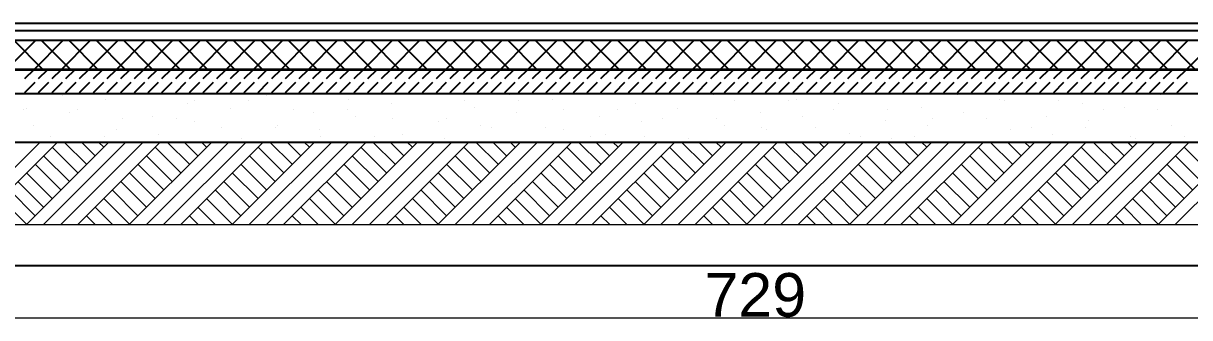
# Model space of a CAD drawing. Header units: millimetres. Extents: x 4647 to 73915, y -13612 to -8141.
# Drawn here: x 6722.8 to 7203.8, y -11455.1 to -11333.6 of the extents above; entities that cross this region are included whole.
import ezdxf

# ---------------------------------------------------------------- set-up
doc = ezdxf.new("R2010")
doc.units = ezdxf.units.MM
for name, color, linetype in [('Sytuacja - Teren', 7, 'Continuous'), ('WIDOK', 7, 'Continuous'), ('Wymiarowanie - Ogólne', 7, 'Continuous')]:
    doc.layers.add(name, color=color, linetype=linetype)
doc.styles.add('GENERATED_STYLE_4', font='arial.ttf')

msp = doc.modelspace()

# ---------------------------------------------------------------- linework, layer by layer
msp.add_line((6672.4, -11333.57), (7374.4, -11333.57))
at = {"layer": 'Sytuacja - Teren', "color": 53, "lineweight": 13}
for p, q in [((6690.39, -11382.57), (7359.4, -11382.57)), ((6410.42, -11416.57), (7418.4, -11416.57))]:
    msp.add_line(p, q, dxfattribs=at)
at = {"layer": 'Sytuacja - Teren', "color": 41, "linetype": 'Continuous', "lineweight": 13}
for p, q in [((6695.81, -11416.57), (6729.81, -11382.57)), ((6702.88, -11416.57), (6736.88, -11382.57)), ((6724.1, -11416.57), (6758.1, -11382.57)), ((6731.17, -11416.57), (6765.17, -11382.57)), ((6738.24, -11416.57), (6772.24, -11382.57)), ((6748.9, -11391.77), (6739.7, -11382.57)), ((6745.31, -11416.57), (6779.31, -11382.57)), ((6752.43, -11388.23), (6746.77, -11382.57)), ((6755.97, -11384.7), (6753.84, -11382.57)), ((6766.52, -11416.57), (6800.52, -11382.57)), ((6773.59, -11416.57), (6807.59, -11382.57)), ((6780.66, -11416.57), (6814.66, -11382.57)), ((6791.32, -11391.77), (6782.13, -11382.57)), ((6787.73, -11416.57), (6821.73, -11382.57)), ((6794.86, -11388.23), (6789.2, -11382.57)), ((6798.39, -11384.7), (6796.27, -11382.57)), ((6808.95, -11416.57), (6842.95, -11382.57)), ((6816.02, -11416.57), (6850.02, -11382.57)), ((6823.09, -11416.57), (6857.09, -11382.57)), ((6833.75, -11391.77), (6824.55, -11382.57)), ((6830.16, -11416.57), (6864.16, -11382.57)), ((6837.29, -11388.23), (6831.62, -11382.57)), ((6840.82, -11384.7), (6838.69, -11382.57)), ((6851.37, -11416.57), (6885.37, -11382.57)), ((6858.45, -11416.57), (6892.45, -11382.57)), ((6865.52, -11416.57), (6899.52, -11382.57)), ((6876.18, -11391.77), (6866.98, -11382.57)), ((6872.59, -11416.57), (6906.59, -11382.57)), ((6879.71, -11388.23), (6874.05, -11382.57)), ((6883.25, -11384.7), (6881.12, -11382.57)), ((6893.8, -11416.57), (6927.8, -11382.57)), ((6900.87, -11416.57), (6934.87, -11382.57)), ((6907.94, -11416.57), (6941.94, -11382.57)), ((6918.6, -11391.77), (6909.4, -11382.57)), ((6915.01, -11416.57), (6949.01, -11382.57)), ((6922.14, -11388.23), (6916.48, -11382.57)), ((6925.67, -11384.7), (6923.55, -11382.57)), ((6936.23, -11416.57), (6970.23, -11382.57)), ((6943.3, -11416.57), (6977.3, -11382.57)), ((6950.37, -11416.57), (6984.37, -11382.57)), ((6961.03, -11391.77), (6951.83, -11382.57)), ((6957.44, -11416.57), (6991.44, -11382.57)), ((6964.56, -11388.23), (6958.9, -11382.57)), ((6968.1, -11384.7), (6965.97, -11382.57)), ((6978.65, -11416.57), (7012.65, -11382.57)), ((6985.72, -11416.57), (7019.72, -11382.57)), ((6992.8, -11416.57), (7026.8, -11382.57)), ((7003.46, -11391.77), (6994.26, -11382.57)), ((6999.87, -11416.57), (7033.87, -11382.57)), ((7006.99, -11388.23), (7001.33, -11382.57)), ((7010.53, -11384.7), (7008.4, -11382.57)), ((7021.08, -11416.57), (7055.08, -11382.57)), ((7028.15, -11416.57), (7062.15, -11382.57)), ((7035.22, -11416.57), (7069.22, -11382.57)), ((7045.88, -11391.77), (7036.68, -11382.57)), ((7042.29, -11416.57), (7076.29, -11382.57)), ((7049.42, -11388.23), (7043.75, -11382.57)), ((7052.95, -11384.7), (7050.83, -11382.57)), ((7063.51, -11416.57), (7097.51, -11382.57)), ((7070.58, -11416.57), (7104.58, -11382.57)), ((7077.65, -11416.57), (7111.65, -11382.57)), ((7088.31, -11391.77), (7079.11, -11382.57)), ((7084.72, -11416.57), (7118.72, -11382.57)), ((7091.84, -11388.23), (7086.18, -11382.57)), ((7095.38, -11384.7), (7093.25, -11382.57)), ((7105.93, -11416.57), (7139.93, -11382.57)), ((7113, -11416.57), (7147, -11382.57)), ((7120.07, -11416.57), (7154.07, -11382.57)), ((7130.73, -11391.77), (7121.54, -11382.57)), ((7127.15, -11416.57), (7161.15, -11382.57)), ((7134.27, -11388.23), (7128.61, -11382.57)), ((7137.81, -11384.7), (7135.68, -11382.57)), ((7148.36, -11416.57), (7182.36, -11382.57)), ((7155.43, -11416.57), (7189.43, -11382.57)), ((7162.5, -11416.57), (7196.5, -11382.57)), ((7173.16, -11391.77), (7163.96, -11382.57)), ((7169.57, -11416.57), (7203.57, -11382.57)), ((7176.7, -11388.23), (7171.03, -11382.57)), ((7180.23, -11384.7), (7178.11, -11382.57)), ((7190.79, -11416.57), (7224.79, -11382.57)), ((7197.86, -11416.57), (7231.86, -11382.57)), ((6741.83, -11398.84), (6731.22, -11388.23)), ((6745.36, -11395.3), (6734.75, -11384.7)), ((6784.25, -11398.84), (6773.65, -11388.23)), ((6787.79, -11395.3), (6777.18, -11384.7)), ((6826.68, -11398.84), (6816.07, -11388.23)), ((6830.21, -11395.3), (6819.61, -11384.7)), ((6869.11, -11398.84), (6858.5, -11388.23)), ((6872.64, -11395.3), (6862.03, -11384.7)), ((6911.53, -11398.84), (6900.93, -11388.23)), ((6915.07, -11395.3), (6904.46, -11384.7)), ((6953.96, -11398.84), (6943.35, -11388.23)), ((6957.49, -11395.3), (6946.89, -11384.7)), ((6996.38, -11398.84), (6985.78, -11388.23)), ((6999.92, -11395.3), (6989.31, -11384.7)), ((7038.81, -11398.84), (7028.2, -11388.23)), ((7042.35, -11395.3), (7031.74, -11384.7)), ((7081.24, -11398.84), (7070.63, -11388.23)), ((7084.77, -11395.3), (7074.17, -11384.7)), ((7123.66, -11398.84), (7113.06, -11388.23)), ((7127.2, -11395.3), (7116.59, -11384.7)), ((7166.09, -11398.84), (7155.48, -11388.23)), ((7169.63, -11395.3), (7159.02, -11384.7)), ((7208.52, -11398.84), (7197.91, -11388.23)), ((7212.05, -11395.3), (7201.45, -11384.7)), ((6738.29, -11402.37), (6727.68, -11391.77)), ((6780.72, -11402.37), (6770.11, -11391.77)), ((6823.14, -11402.37), (6812.54, -11391.77)), ((6865.57, -11402.37), (6854.96, -11391.77)), ((6908, -11402.37), (6897.39, -11391.77)), ((6950.42, -11402.37), (6939.82, -11391.77)), ((6992.85, -11402.37), (6982.24, -11391.77)), ((7035.28, -11402.37), (7024.67, -11391.77)), ((7077.7, -11402.37), (7067.1, -11391.77)), ((7120.13, -11402.37), (7109.52, -11391.77)), ((7162.55, -11402.37), (7151.95, -11391.77)), ((7204.98, -11402.37), (7194.37, -11391.77)), ((6734.75, -11405.91), (6724.15, -11395.3)), ((6777.18, -11405.91), (6766.57, -11395.3)), ((6819.61, -11405.91), (6809, -11395.3)), ((6862.03, -11405.91), (6851.43, -11395.3)), ((6904.46, -11405.91), (6893.85, -11395.3)), ((6946.89, -11405.91), (6936.28, -11395.3)), ((6989.31, -11405.91), (6978.71, -11395.3)), ((7031.74, -11405.91), (7021.13, -11395.3)), ((7074.17, -11405.91), (7063.56, -11395.3)), ((7116.59, -11405.91), (7105.99, -11395.3)), ((7159.02, -11405.91), (7148.41, -11395.3)), ((7201.45, -11405.91), (7190.84, -11395.3)), ((6727.68, -11412.98), (6717.08, -11402.37)), ((6731.22, -11409.44), (6720.61, -11398.84)), ((6770.11, -11412.98), (6759.5, -11402.37)), ((6773.65, -11409.44), (6763.04, -11398.84)), ((6812.54, -11412.98), (6801.93, -11402.37)), ((6816.07, -11409.44), (6805.47, -11398.84)), ((6854.96, -11412.98), (6844.36, -11402.37)), ((6858.5, -11409.44), (6847.89, -11398.84)), ((6897.39, -11412.98), (6886.78, -11402.37)), ((6900.93, -11409.44), (6890.32, -11398.84)), ((6939.82, -11412.98), (6929.21, -11402.37)), ((6943.35, -11409.44), (6932.74, -11398.84)), ((6982.24, -11412.98), (6971.64, -11402.37)), ((6985.78, -11409.44), (6975.17, -11398.84)), ((7024.67, -11412.98), (7014.06, -11402.37)), ((7028.2, -11409.44), (7017.6, -11398.84)), ((7067.1, -11412.98), (7056.49, -11402.37)), ((7070.63, -11409.44), (7060.02, -11398.84)), ((7109.52, -11412.98), (7098.91, -11402.37)), ((7113.06, -11409.44), (7102.45, -11398.84)), ((7151.95, -11412.98), (7141.34, -11402.37)), ((7155.48, -11409.44), (7144.88, -11398.84)), ((7194.37, -11412.98), (7183.77, -11402.37)), ((7197.91, -11409.44), (7187.3, -11398.84)), ((6724.15, -11416.52), (6713.54, -11405.91)), ((6766.57, -11416.52), (6755.97, -11405.91)), ((6809, -11416.52), (6798.39, -11405.91)), ((6851.43, -11416.52), (6840.82, -11405.91)), ((6893.85, -11416.52), (6883.25, -11405.91)), ((6936.28, -11416.52), (6925.67, -11405.91)), ((6978.71, -11416.52), (6968.1, -11405.91)), ((7021.13, -11416.52), (7010.53, -11405.91)), ((7063.56, -11416.52), (7052.95, -11405.91)), ((7105.99, -11416.52), (7095.38, -11405.91)), ((7148.41, -11416.52), (7137.81, -11405.91)), ((7190.84, -11416.52), (7180.23, -11405.91)), ((6759.56, -11416.57), (6752.43, -11409.44)), ((6801.98, -11416.57), (6794.86, -11409.44)), ((6844.41, -11416.57), (6837.29, -11409.44)), ((6886.84, -11416.57), (6879.71, -11409.44)), ((6929.26, -11416.57), (6922.14, -11409.44)), ((6971.69, -11416.57), (6964.56, -11409.44)), ((7014.12, -11416.57), (7006.99, -11409.44)), ((7056.54, -11416.57), (7049.42, -11409.44)), ((7098.97, -11416.57), (7091.84, -11409.44)), ((7141.39, -11416.57), (7134.27, -11409.44)), ((7183.82, -11416.57), (7176.7, -11409.44)), ((6745.41, -11416.57), (6745.36, -11416.52)), ((6752.49, -11416.57), (6748.9, -11412.98)), ((6787.84, -11416.57), (6787.79, -11416.52)), ((6794.91, -11416.57), (6791.32, -11412.98)), ((6830.27, -11416.57), (6830.21, -11416.52)), ((6837.34, -11416.57), (6833.75, -11412.98)), ((6872.69, -11416.57), (6872.64, -11416.52)), ((6879.77, -11416.57), (6876.18, -11412.98)), ((6915.12, -11416.57), (6915.07, -11416.52)), ((6922.19, -11416.57), (6918.6, -11412.98)), ((6957.55, -11416.57), (6957.49, -11416.52)), ((6964.62, -11416.57), (6961.03, -11412.98)), ((6999.97, -11416.57), (6999.92, -11416.52)), ((7007.04, -11416.57), (7003.46, -11412.98)), ((7042.4, -11416.57), (7042.35, -11416.52)), ((7049.47, -11416.57), (7045.88, -11412.98)), ((7084.83, -11416.57), (7084.77, -11416.52)), ((7091.9, -11416.57), (7088.31, -11412.98)), ((7127.25, -11416.57), (7127.2, -11416.52)), ((7134.32, -11416.57), (7130.73, -11412.98)), ((7169.68, -11416.57), (7169.63, -11416.52)), ((7176.75, -11416.57), (7173.16, -11412.98))]:
    msp.add_line(p, q, dxfattribs=at)
at = {"layer": 'WIDOK'}
for p, q in [((6672.4, -11333.57), (7410.4, -11333.57)), ((6672.4, -11336.57), (7410.4, -11336.57)), ((6672.4, -11336.57), (7410.4, -11336.57)), ((6672.4, -11340.57), (7410.4, -11340.57)), ((6672.4, -11340.57), (7410.4, -11340.57)), ((6690.39, -11352.57), (7356.9, -11352.57)), ((6690.39, -11362.57), (7356.9, -11362.57)), ((6690.39, -11362.57), (7356.9, -11362.57)), ((6690.39, -11382.57), (7356.9, -11382.57)), ((6672.4, -11433.57), (7410.4, -11433.57))]:
    msp.add_line(p, q, dxfattribs=at)
at = {"layer": 'WIDOK', "linetype": 'Continuous'}
for p, q in [((6715.97, -11352.57), (6727.97, -11340.57)), ((6730.91, -11352.57), (6718.91, -11340.57)), ((6727.28, -11352.57), (6739.28, -11340.57)), ((6742.23, -11352.57), (6730.23, -11340.57)), ((6738.6, -11352.57), (6750.6, -11340.57)), ((6753.54, -11352.57), (6741.54, -11340.57)), ((6749.91, -11352.57), (6761.91, -11340.57)), ((6764.85, -11352.57), (6752.85, -11340.57)), ((6761.23, -11352.57), (6773.23, -11340.57)), ((6776.17, -11352.57), (6764.17, -11340.57)), ((6772.54, -11352.57), (6784.54, -11340.57)), ((6787.48, -11352.57), (6775.48, -11340.57)), ((6783.85, -11352.57), (6795.85, -11340.57)), ((6798.79, -11352.57), (6786.79, -11340.57)), ((6795.17, -11352.57), (6807.17, -11340.57)), ((6810.11, -11352.57), (6798.11, -11340.57)), ((6806.48, -11352.57), (6818.48, -11340.57)), ((6821.42, -11352.57), (6809.42, -11340.57)), ((6817.79, -11352.57), (6829.79, -11340.57)), ((6832.74, -11352.57), (6820.74, -11340.57)), ((6829.11, -11352.57), (6841.11, -11340.57)), ((6844.05, -11352.57), (6832.05, -11340.57)), ((6840.42, -11352.57), (6852.42, -11340.57)), ((6855.36, -11352.57), (6843.36, -11340.57)), ((6851.73, -11352.57), (6863.73, -11340.57)), ((6866.68, -11352.57), (6854.68, -11340.57)), ((6863.05, -11352.57), (6875.05, -11340.57)), ((6877.99, -11352.57), (6865.99, -11340.57)), ((6874.36, -11352.57), (6886.36, -11340.57)), ((6889.3, -11352.57), (6877.3, -11340.57)), ((6885.68, -11352.57), (6897.68, -11340.57)), ((6900.62, -11352.57), (6888.62, -11340.57)), ((6896.99, -11352.57), (6908.99, -11340.57)), ((6911.93, -11352.57), (6899.93, -11340.57)), ((6908.3, -11352.57), (6920.3, -11340.57)), ((6923.25, -11352.57), (6911.25, -11340.57)), ((6919.62, -11352.57), (6931.62, -11340.57)), ((6934.56, -11352.57), (6922.56, -11340.57)), ((6930.93, -11352.57), (6942.93, -11340.57)), ((6945.87, -11352.57), (6933.87, -11340.57)), ((6942.24, -11352.57), (6954.24, -11340.57)), ((6957.19, -11352.57), (6945.19, -11340.57)), ((6953.56, -11352.57), (6965.56, -11340.57)), ((6968.5, -11352.57), (6956.5, -11340.57)), ((6964.87, -11352.57), (6976.87, -11340.57)), ((6979.81, -11352.57), (6967.81, -11340.57)), ((6976.19, -11352.57), (6988.19, -11340.57)), ((6991.13, -11352.57), (6979.13, -11340.57)), ((6987.5, -11352.57), (6999.5, -11340.57)), ((7002.44, -11352.57), (6990.44, -11340.57)), ((6998.81, -11352.57), (7010.81, -11340.57)), ((7013.75, -11352.57), (7001.75, -11340.57)), ((7010.13, -11352.57), (7022.13, -11340.57)), ((7025.07, -11352.57), (7013.07, -11340.57)), ((7021.44, -11352.57), (7033.44, -11340.57)), ((7036.38, -11352.57), (7024.38, -11340.57)), ((7032.75, -11352.57), (7044.75, -11340.57)), ((7047.7, -11352.57), (7035.7, -11340.57)), ((7044.07, -11352.57), (7056.07, -11340.57)), ((7059.01, -11352.57), (7047.01, -11340.57)), ((7055.38, -11352.57), (7067.38, -11340.57)), ((7070.32, -11352.57), (7058.32, -11340.57)), ((7066.7, -11352.57), (7078.7, -11340.57)), ((7081.64, -11352.57), (7069.64, -11340.57)), ((7078.01, -11352.57), (7090.01, -11340.57)), ((7092.95, -11352.57), (7080.95, -11340.57)), ((7089.32, -11352.57), (7101.32, -11340.57)), ((7104.26, -11352.57), (7092.26, -11340.57)), ((7100.64, -11352.57), (7112.64, -11340.57)), ((7115.58, -11352.57), (7103.58, -11340.57)), ((7111.95, -11352.57), (7123.95, -11340.57)), ((7126.89, -11352.57), (7114.89, -11340.57)), ((7123.26, -11352.57), (7135.26, -11340.57)), ((7138.21, -11352.57), (7126.21, -11340.57)), ((7134.58, -11352.57), (7146.58, -11340.57)), ((7149.52, -11352.57), (7137.52, -11340.57)), ((7145.89, -11352.57), (7157.89, -11340.57)), ((7160.83, -11352.57), (7148.83, -11340.57)), ((7157.2, -11352.57), (7169.2, -11340.57)), ((7172.15, -11352.57), (7160.15, -11340.57)), ((7168.52, -11352.57), (7180.52, -11340.57)), ((7183.46, -11352.57), (7171.46, -11340.57)), ((7179.83, -11352.57), (7191.83, -11340.57)), ((7194.77, -11352.57), (7182.77, -11340.57)), ((7191.15, -11352.57), (7203.15, -11340.57)), ((7206.09, -11352.57), (7194.09, -11340.57)), ((7202.46, -11352.57), (7214.46, -11340.57)), ((6723.44, -11356.41), (6727.28, -11352.57)), ((6729.1, -11356.41), (6732.94, -11352.57)), ((6734.75, -11356.41), (6738.6, -11352.57)), ((6740.41, -11356.41), (6744.25, -11352.57)), ((6746.07, -11356.41), (6749.91, -11352.57)), ((6751.73, -11356.41), (6755.57, -11352.57)), ((6757.38, -11356.41), (6761.23, -11352.57)), ((6763.04, -11356.41), (6766.88, -11352.57)), ((6768.7, -11356.41), (6772.54, -11352.57)), ((6774.35, -11356.41), (6778.2, -11352.57)), ((6780.01, -11356.41), (6783.85, -11352.57)), ((6785.67, -11356.41), (6789.51, -11352.57)), ((6791.32, -11356.41), (6795.17, -11352.57)), ((6796.98, -11356.41), (6800.82, -11352.57)), ((6802.64, -11356.41), (6806.48, -11352.57)), ((6808.29, -11356.41), (6812.14, -11352.57)), ((6813.95, -11356.41), (6817.79, -11352.57)), ((6819.61, -11356.41), (6823.45, -11352.57)), ((6825.26, -11356.41), (6829.11, -11352.57)), ((6830.92, -11356.41), (6834.76, -11352.57)), ((6836.58, -11356.41), (6840.42, -11352.57)), ((6842.24, -11356.41), (6846.08, -11352.57)), ((6847.89, -11356.41), (6851.73, -11352.57)), ((6853.55, -11356.41), (6857.39, -11352.57)), ((6859.21, -11356.41), (6863.05, -11352.57)), ((6864.86, -11356.41), (6868.71, -11352.57)), ((6870.52, -11356.41), (6874.36, -11352.57)), ((6876.18, -11356.41), (6880.02, -11352.57)), ((6881.83, -11356.41), (6885.68, -11352.57)), ((6887.49, -11356.41), (6891.33, -11352.57)), ((6893.15, -11356.41), (6896.99, -11352.57)), ((6898.8, -11356.41), (6902.65, -11352.57)), ((6904.46, -11356.41), (6908.3, -11352.57)), ((6910.12, -11356.41), (6913.96, -11352.57)), ((6915.77, -11356.41), (6919.62, -11352.57)), ((6921.43, -11356.41), (6925.27, -11352.57)), ((6927.09, -11356.41), (6930.93, -11352.57)), ((6932.74, -11356.41), (6936.59, -11352.57)), ((6938.4, -11356.41), (6942.24, -11352.57)), ((6944.06, -11356.41), (6947.9, -11352.57)), ((6949.72, -11356.41), (6953.56, -11352.57)), ((6955.37, -11356.41), (6959.22, -11352.57)), ((6961.03, -11356.41), (6964.87, -11352.57)), ((6966.69, -11356.41), (6970.53, -11352.57)), ((6972.34, -11356.41), (6976.19, -11352.57)), ((6978, -11356.41), (6981.84, -11352.57)), ((6983.66, -11356.41), (6987.5, -11352.57)), ((6989.31, -11356.41), (6993.16, -11352.57)), ((6994.97, -11356.41), (6998.81, -11352.57)), ((7000.63, -11356.41), (7004.47, -11352.57)), ((7006.28, -11356.41), (7010.13, -11352.57)), ((7011.94, -11356.41), (7015.78, -11352.57)), ((7017.6, -11356.41), (7021.44, -11352.57)), ((7023.25, -11356.41), (7027.1, -11352.57)), ((7028.91, -11356.41), (7032.75, -11352.57)), ((7034.57, -11356.41), (7038.41, -11352.57)), ((7040.23, -11356.41), (7044.07, -11352.57)), ((7045.88, -11356.41), (7049.72, -11352.57)), ((7051.54, -11356.41), (7055.38, -11352.57)), ((7057.2, -11356.41), (7061.04, -11352.57)), ((7062.85, -11356.41), (7066.7, -11352.57)), ((7068.51, -11356.41), (7072.35, -11352.57)), ((7074.17, -11356.41), (7078.01, -11352.57)), ((7079.82, -11356.41), (7083.67, -11352.57)), ((7085.48, -11356.41), (7089.32, -11352.57)), ((7091.14, -11356.41), (7094.98, -11352.57)), ((7096.79, -11356.41), (7100.64, -11352.57)), ((7102.45, -11356.41), (7106.29, -11352.57)), ((7108.11, -11356.41), (7111.95, -11352.57)), ((7113.76, -11356.41), (7117.61, -11352.57)), ((7119.42, -11356.41), (7123.26, -11352.57)), ((7125.08, -11356.41), (7128.92, -11352.57)), ((7130.73, -11356.41), (7134.58, -11352.57)), ((7136.39, -11356.41), (7140.23, -11352.57)), ((7142.05, -11356.41), (7145.89, -11352.57)), ((7147.71, -11356.41), (7151.55, -11352.57)), ((7153.36, -11356.41), (7157.2, -11352.57)), ((7159.02, -11356.41), (7162.86, -11352.57)), ((7164.68, -11356.41), (7168.52, -11352.57)), ((7170.33, -11356.41), (7174.18, -11352.57)), ((7175.99, -11356.41), (7179.83, -11352.57)), ((7181.65, -11356.41), (7185.49, -11352.57)), ((7187.3, -11356.41), (7191.15, -11352.57)), ((7192.96, -11356.41), (7196.8, -11352.57)), ((7198.62, -11356.41), (7202.46, -11352.57)), ((6723.44, -11362.07), (6727.68, -11357.83)), ((6729.1, -11362.07), (6733.34, -11357.83)), ((6734.75, -11362.07), (6739, -11357.83)), ((6740.41, -11362.07), (6744.65, -11357.83)), ((6746.07, -11362.07), (6750.31, -11357.83)), ((6751.73, -11362.07), (6755.97, -11357.83)), ((6757.38, -11362.07), (6761.63, -11357.83)), ((6763.04, -11362.07), (6767.28, -11357.83)), ((6768.7, -11362.07), (6772.94, -11357.83)), ((6774.35, -11362.07), (6778.6, -11357.83)), ((6780.01, -11362.07), (6784.25, -11357.83)), ((6785.67, -11362.07), (6789.91, -11357.83)), ((6791.32, -11362.07), (6795.57, -11357.83)), ((6796.98, -11362.07), (6801.22, -11357.83)), ((6802.64, -11362.07), (6806.88, -11357.83)), ((6808.29, -11362.07), (6812.54, -11357.83)), ((6813.95, -11362.07), (6818.19, -11357.83)), ((6819.61, -11362.07), (6823.85, -11357.83)), ((6825.26, -11362.07), (6829.51, -11357.83)), ((6830.92, -11362.07), (6835.16, -11357.83)), ((6836.58, -11362.07), (6840.82, -11357.83)), ((6842.24, -11362.07), (6846.48, -11357.83)), ((6847.89, -11362.07), (6852.13, -11357.83)), ((6853.55, -11362.07), (6857.79, -11357.83)), ((6859.21, -11362.07), (6863.45, -11357.83)), ((6864.86, -11362.07), (6869.11, -11357.83)), ((6870.52, -11362.07), (6874.76, -11357.83)), ((6876.18, -11362.07), (6880.42, -11357.83)), ((6881.83, -11362.07), (6886.08, -11357.83)), ((6887.49, -11362.07), (6891.73, -11357.83)), ((6893.15, -11362.07), (6897.39, -11357.83)), ((6898.8, -11362.07), (6903.05, -11357.83)), ((6904.46, -11362.07), (6908.7, -11357.83)), ((6910.12, -11362.07), (6914.36, -11357.83)), ((6915.77, -11362.07), (6920.02, -11357.83)), ((6921.43, -11362.07), (6925.67, -11357.83)), ((6927.09, -11362.07), (6931.33, -11357.83)), ((6932.74, -11362.07), (6936.99, -11357.83)), ((6938.4, -11362.07), (6942.64, -11357.83)), ((6944.06, -11362.07), (6948.3, -11357.83)), ((6949.72, -11362.07), (6953.96, -11357.83)), ((6955.37, -11362.07), (6959.61, -11357.83)), ((6961.03, -11362.07), (6965.27, -11357.83)), ((6966.69, -11362.07), (6970.93, -11357.83)), ((6972.34, -11362.07), (6976.59, -11357.83)), ((6978, -11362.07), (6982.24, -11357.83)), ((6983.66, -11362.07), (6987.9, -11357.83)), ((6989.31, -11362.07), (6993.56, -11357.83)), ((6994.97, -11362.07), (6999.21, -11357.83)), ((7000.63, -11362.07), (7004.87, -11357.83)), ((7006.28, -11362.07), (7010.53, -11357.83)), ((7011.94, -11362.07), (7016.18, -11357.83)), ((7017.6, -11362.07), (7021.84, -11357.83)), ((7023.25, -11362.07), (7027.5, -11357.83)), ((7028.91, -11362.07), (7033.15, -11357.83)), ((7034.57, -11362.07), (7038.81, -11357.83)), ((7040.23, -11362.07), (7044.47, -11357.83)), ((7045.88, -11362.07), (7050.12, -11357.83)), ((7051.54, -11362.07), (7055.78, -11357.83)), ((7057.2, -11362.07), (7061.44, -11357.83)), ((7062.85, -11362.07), (7067.1, -11357.83)), ((7068.51, -11362.07), (7072.75, -11357.83)), ((7074.17, -11362.07), (7078.41, -11357.83)), ((7079.82, -11362.07), (7084.07, -11357.83)), ((7085.48, -11362.07), (7089.72, -11357.83)), ((7091.14, -11362.07), (7095.38, -11357.83)), ((7096.79, -11362.07), (7101.04, -11357.83)), ((7102.45, -11362.07), (7106.69, -11357.83)), ((7108.11, -11362.07), (7112.35, -11357.83)), ((7113.76, -11362.07), (7118.01, -11357.83)), ((7119.42, -11362.07), (7123.66, -11357.83)), ((7125.08, -11362.07), (7129.32, -11357.83)), ((7130.73, -11362.07), (7134.98, -11357.83)), ((7136.39, -11362.07), (7140.63, -11357.83)), ((7142.05, -11362.07), (7146.29, -11357.83)), ((7147.71, -11362.07), (7151.95, -11357.83)), ((7153.36, -11362.07), (7157.6, -11357.83)), ((7159.02, -11362.07), (7163.26, -11357.83)), ((7164.68, -11362.07), (7168.92, -11357.83)), ((7170.33, -11362.07), (7174.58, -11357.83)), ((7175.99, -11362.07), (7180.23, -11357.83)), ((7181.65, -11362.07), (7185.89, -11357.83)), ((7187.3, -11362.07), (7191.55, -11357.83)), ((7192.96, -11362.07), (7197.2, -11357.83)), ((7198.62, -11362.07), (7202.86, -11357.83)), ((6739.15, -11363.18), (6739.15, -11363.18)), ((6822.96, -11363.21), (6822.96, -11363.21)), ((6923.5, -11363.12), (6923.5, -11363.12)), ((7007.31, -11363.16), (7007.31, -11363.16)), ((7107.84, -11363.07), (7107.84, -11363.07)), ((7191.66, -11363.1), (7191.66, -11363.1)), ((6722.91, -11368.96), (6722.91, -11368.96)), ((6724.35, -11368.56), (6724.35, -11368.56)), ((6745.18, -11368.96), (6745.18, -11368.96)), ((6756.58, -11365.02), (6756.58, -11365.02)), ((6790.73, -11366.75), (6790.73, -11366.75)), ((6793.44, -11365.25), (6793.44, -11365.25)), ((6808.16, -11368.6), (6808.16, -11368.6)), ((6815.72, -11365.25), (6815.72, -11365.25)), ((6834.28, -11368.96), (6834.28, -11368.96)), ((6856.55, -11368.96), (6856.55, -11368.96)), ((6857.11, -11364.94), (6857.11, -11364.94)), ((6874.55, -11366.78), (6874.55, -11366.78)), ((6904.81, -11365.25), (6904.81, -11365.25)), ((6908.69, -11368.51), (6908.69, -11368.51)), ((6927.09, -11365.25), (6927.09, -11365.25)), ((6940.93, -11364.97), (6940.93, -11364.97)), ((6945.65, -11368.96), (6945.65, -11368.96)), ((6967.92, -11368.96), (6967.92, -11368.96)), ((6975.08, -11366.69), (6975.08, -11366.69)), ((6992.51, -11368.54), (6992.51, -11368.54)), ((7016.18, -11365.25), (7016.18, -11365.25)), ((7038.46, -11365.25), (7038.46, -11365.25)), ((7041.46, -11364.88), (7041.46, -11364.88)), ((7057.02, -11368.96), (7057.02, -11368.96)), ((7058.89, -11366.73), (7058.89, -11366.73)), ((7079.29, -11368.96), (7079.29, -11368.96)), ((7093.04, -11368.45), (7093.04, -11368.45)), ((7125.28, -11364.92), (7125.28, -11364.92)), ((7127.55, -11365.25), (7127.55, -11365.25)), ((7149.83, -11365.25), (7149.83, -11365.25)), ((7159.43, -11366.64), (7159.43, -11366.64)), ((7168.39, -11368.96), (7168.39, -11368.96)), ((7176.86, -11368.49), (7176.86, -11368.49)), ((7190.66, -11368.96), (7190.66, -11368.96)), ((6741.78, -11370.41), (6741.78, -11370.41)), ((6763.75, -11372.68), (6763.75, -11372.68)), ((6775.93, -11372.14), (6775.93, -11372.14)), ((6786.02, -11372.68), (6786.02, -11372.68)), ((6793.36, -11373.98), (6793.36, -11373.98)), ((6842.31, -11370.32), (6842.31, -11370.32)), ((6859.75, -11372.17), (6859.75, -11372.17)), ((6875.12, -11372.68), (6875.12, -11372.68)), ((6893.89, -11373.9), (6893.89, -11373.9)), ((6897.39, -11372.68), (6897.39, -11372.68)), ((6926.13, -11370.36), (6926.13, -11370.36)), ((6960.28, -11372.08), (6960.28, -11372.08)), ((6977.71, -11373.93), (6977.71, -11373.93)), ((6986.49, -11372.68), (6986.49, -11372.68)), ((7008.76, -11372.68), (7008.76, -11372.68)), ((7026.66, -11370.27), (7026.66, -11370.27)), ((7044.09, -11372.12), (7044.09, -11372.12)), ((7078.24, -11373.84), (7078.24, -11373.84)), ((7097.85, -11372.68), (7097.85, -11372.68)), ((7110.48, -11370.3), (7110.48, -11370.3)), ((7120.13, -11372.68), (7120.13, -11372.68)), ((7144.63, -11372.03), (7144.63, -11372.03)), ((7162.06, -11373.88), (7162.06, -11373.88)), ((6726.98, -11375.8), (6726.98, -11375.8)), ((6761.13, -11377.52), (6761.13, -11377.52)), ((6804.58, -11376.39), (6804.58, -11376.39)), ((6826.86, -11376.39), (6826.86, -11376.39)), ((6827.51, -11375.71), (6827.51, -11375.71)), ((6844.95, -11377.56), (6844.95, -11377.56)), ((6911.33, -11375.74), (6911.33, -11375.74)), ((6915.95, -11376.39), (6915.95, -11376.39)), ((6938.22, -11376.39), (6938.22, -11376.39)), ((6945.48, -11377.47), (6945.48, -11377.47)), ((7011.86, -11375.65), (7011.86, -11375.65)), ((7027.32, -11376.39), (7027.32, -11376.39)), ((7029.29, -11377.5), (7029.29, -11377.5)), ((7049.59, -11376.39), (7049.59, -11376.39)), ((7095.68, -11375.69), (7095.68, -11375.69)), ((7129.83, -11377.41), (7129.83, -11377.41)), ((7138.69, -11376.39), (7138.69, -11376.39)), ((7160.96, -11376.39), (7160.96, -11376.39)), ((7196.21, -11375.6), (7196.21, -11375.6)), ((6734.05, -11380.1), (6734.05, -11380.1)), ((6756.32, -11380.1), (6756.32, -11380.1)), ((6778.56, -11379.37), (6778.56, -11379.37)), ((6812.71, -11381.1), (6812.71, -11381.1)), ((6845.42, -11380.1), (6845.42, -11380.1)), ((6867.69, -11380.1), (6867.69, -11380.1)), ((6879.09, -11379.28), (6879.09, -11379.28)), ((6896.53, -11381.13), (6896.53, -11381.13)), ((6956.79, -11380.1), (6956.79, -11380.1)), ((6962.91, -11379.32), (6962.91, -11379.32)), ((6979.06, -11380.1), (6979.06, -11380.1)), ((6997.06, -11381.04), (6997.06, -11381.04)), ((7063.44, -11379.23), (7063.44, -11379.23)), ((7068.16, -11380.1), (7068.16, -11380.1)), ((7080.88, -11381.08), (7080.88, -11381.08)), ((7090.43, -11380.1), (7090.43, -11380.1)), ((7147.26, -11379.26), (7147.26, -11379.26)), ((7179.53, -11380.1), (7179.53, -11380.1)), ((7181.41, -11380.99), (7181.41, -11380.99)), ((7201.8, -11380.1), (7201.8, -11380.1))]:
    msp.add_line(p, q, dxfattribs=at)
at = {"layer": 'WIDOK', "color": 251, "lineweight": 35}
msp.add_line((6672.4, -11352.57), (7399.4, -11352.57), dxfattribs=at)
at = {"layer": 'Wymiarowanie - Ogólne', "color": 151, "lineweight": 20}
msp.add_line((6674.64, -11455.08), (7374.65, -11455.08), dxfattribs=at)

# ---------------------------------------------------------------- texts
at = {"layer": 'Wymiarowanie - Ogólne', "color": 8, "lineweight": 20, "insert": (7024.65, -11445.79), "char_height": 18, "attachment_point": 5, "style": 'GENERATED_STYLE_4'}
msp.add_mtext('\\A1;729', dxfattribs=at)

doc.saveas('drawing.dxf')
